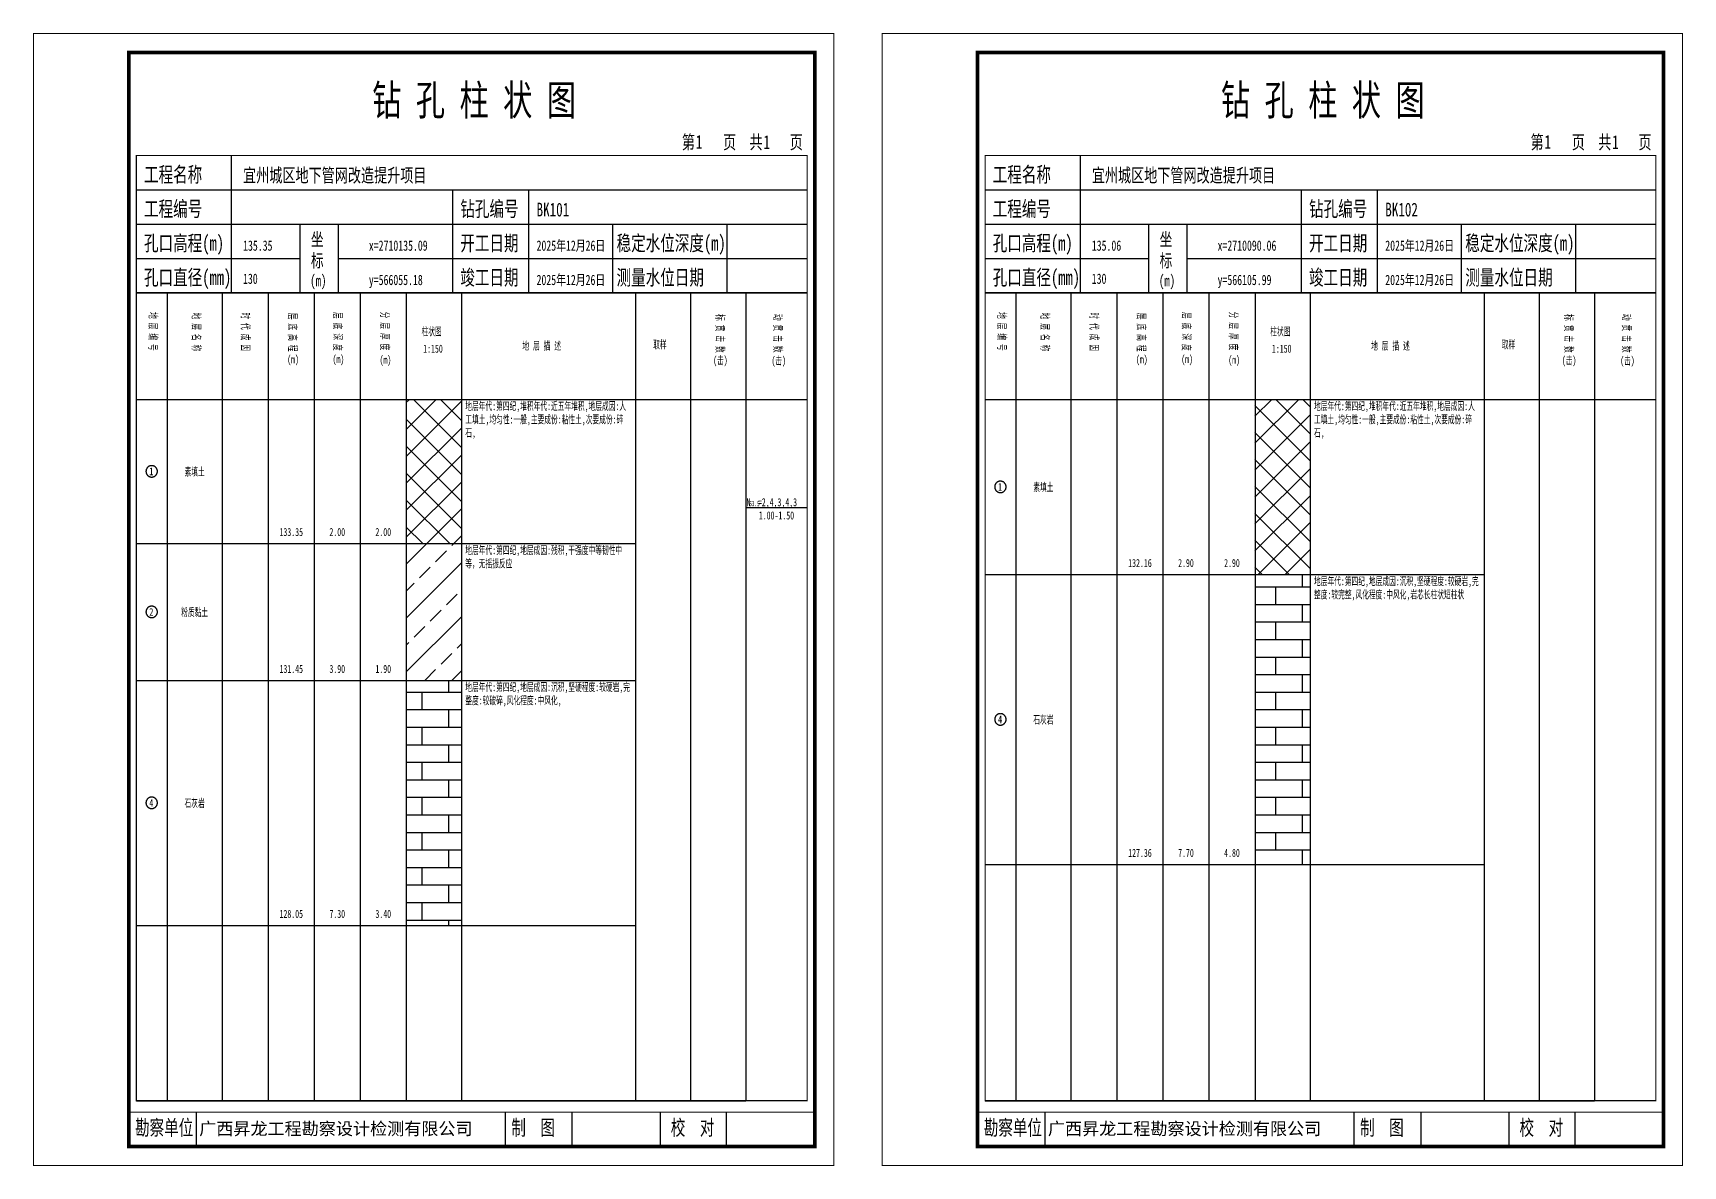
# Model space of a CAD drawing. Header units: millimetres. Extents: x 0 to 2711117, y 0 to 567555.
# Drawn here: x 667.9 to 1100.9, y -0.1 to 297.1 of the extents above; entities that cross this region are included whole.
import ezdxf
from ezdxf.enums import TextEntityAlignment as Align

# ---------------------------------------------------------------- set-up
doc = ezdxf.new("R2010")
doc.units = ezdxf.units.MM
doc.layers.add('GICAD_POU_TEXTS', color=7, linetype='Continuous')
doc.layers.add('勘察点图例', color=7, linetype='Continuous')
doc.styles.add('HEAD_FONT', font='simfang.ttf', dxfattribs={"width": 0.6})
doc.styles.add('HEAD_FONT2', font='simfang.ttf', dxfattribs={"width": 0.6})
doc.styles.add('HT', font='simhei.ttf')
doc.styles.add('LZ_FONT', font='simfang.ttf', dxfattribs={"width": 0.7, "height": 8})
doc.styles.add('成果图图块', font='simfang.ttf', dxfattribs={"height": 2.5})
doc.styles.add('成果图表体', font='simfang.ttf', dxfattribs={"width": 0.6, "height": 2.1})
pattern_1 = [(45, (0, 0), (-3.535534, 3.535534), []), (135, (0, 0), (-3.535534, -3.535534), [])]
pattern_2 = [(0, (0, 0), (0, 4.6), []), (90, (0, 0), (-7, 4.6), [4.6, -4.6])]

# ---------------------------------------------------------------- blocks, each defined once
blk = doc.blocks.new('BK101')
for p, q in [((52, 229), (52, 265)), ((27, 256), (203, 256)), ((110, 229), (110, 256)), ((130, 229), (130, 256)), ((27, 247), (203, 247)), ((70, 229), (70, 247)), ((80, 229), (80, 247)), ((152, 229), (152, 247)), ((182, 229), (182, 247)), ((27, 238), (70, 238)), ((80, 238), (203, 238)), ((27, 229), (35.05, 229)), ((35.05, 229), (35.05, 17)), ((35.05, 229), (49.53, 229)), ((49.53, 229), (49.53, 17)), ((49.53, 229), (61.6, 229)), ((61.6, 229), (61.6, 17)), ((61.6, 229), (73.68, 229)), ((73.68, 229), (73.68, 17)), ((73.68, 229), (85.75, 229)), ((85.75, 229), (85.75, 17)), ((85.75, 229), (97.82, 229)), ((97.82, 229), (97.82, 17)), ((97.82, 229), (112.3, 229)), ((112.3, 229), (112.3, 17)), ((112.3, 229), (157.93, 229)), ((157.93, 229), (157.93, 17)), ((157.93, 229), (172.42, 229)), ((172.42, 229), (172.42, 17)), ((172.42, 229), (186.9, 229)), ((186.9, 229), (186.9, 17)), ((186.9, 229), (203, 229)), ((27, 201), (203, 201)), ((27, 17), (35.05, 17)), ((35.05, 17), (49.53, 17)), ((42.74, 4.95), (42.74, 13.95)), ((42.74, 4.95), (42.74, 13.95)), ((49.53, 17), (61.6, 17)), ((61.6, 17), (73.68, 17)), ((73.68, 17), (85.75, 17)), ((85.75, 17), (97.82, 17)), ((97.82, 17), (112.3, 17)), ((112.3, 17), (157.93, 17)), ((123.83, 4.95), (123.83, 13.95)), ((141.38, 4.95), (141.38, 13.95)), ((157.93, 17), (172.42, 17)), ((164.48, 4.95), (164.48, 13.95)), ((172.42, 17), (186.9, 17)), ((181.84, 4.95), (181.84, 13.95)), ((181.84, 4.95), (181.84, 13.95))]:
    blk.add_line(p, q)
for points, const_width in [([(0, 0), (210, 0), (210, 297), (0, 297)], 0.25), ([(25, 5), (205, 5), (205, 292), (25, 292)], 1), ([(27, 265), (203, 265), (203, 17), (27, 17)], 0.3)]:
    blk.add_lwpolyline(points, close=True, dxfattribs=dict(const_width=const_width))
at = {"const_width": 0.3}
for points in [[(27, 229), (203, 229)], [(25, 14), (205, 14)]]:
    blk.add_lwpolyline(points, dxfattribs=at)
at = {"style": 'LZ_FONT', "width": 0.7}
for s, height, p in [('钻 孔 柱 状 图', 8, (88.9, 275.54)), ('第', 3.6, (170.12, 266.7)), ('1', 3.6, (173.78, 266.75)), ('页', 3.6, (180.96, 266.7)), ('共', 3.6, (187.88, 266.7)), ('1', 3.6, (191.54, 266.7)), ('页', 3.6, (198.44, 266.7)), ('工程名称', 4, (29, 258)), ('宜州城区地下管网改造提升项目', 3.6, (55, 258)), ('工程编号', 4, (29, 249)), ('钻孔编号', 4, (112, 249)), ('BK101', 3.6, (132, 249)), ('孔口高程(m)', 4, (29, 240)), ('135.35', 2.7, (55, 240)), ('坐', 3.5, (72.79, 241.24)), ('x=2710135.09', 2.7, (88, 240)), ('开工日期', 4, (112, 240)), ('2025年12月26日', 2.7, (132, 240)), ('稳定水位深度(m)', 4, (153, 240)), ('标', 3.5, (72.79, 235.7)), ('孔口直径(mm)', 4, (29, 231)), ('130', 2.7, (54.98, 231.31)), ('(m) ', 3, (72.59, 230.65)), ('竣工日期', 4, (112, 231)), ('2025年12月26日', 2.7, (132, 231)), ('测量水位日期', 4, (153, 231)), ('y=566055.18', 2.7, (88, 231)), ('勘察单位', 4, (26.65, 7.95)), ('制  图', 4, (125.4, 7.95)), ('校  对', 4, (167.22, 7.95))]:
    blk.add_text(s, height=height, dxfattribs=at).set_placement(p)
at = {"style": 'HT'}
blk.add_text('广西昇龙工程勘察设计检测有限公司', height=3.2865, dxfattribs=at).set_placement((43.48, 8.02))
at = {"char_height": 2.1, "width": 22.806, "attachment_point": 1, "rotation": 270, "style": 'HEAD_FONT'}
for s, insert in [('地 层 编 号', (32.46, 223.92)), ('地 层 名 称', (43.79, 223.76)), ('时 代 成 因', (56.67, 223.83)), ('层 底 高 程', (69.07, 223.71)), ('层 底 深 度', (80.9, 223.91)), ('分 层 厚 度', (93.26, 224.01)), ('标 贯 击 数', (181.21, 223.37)), ('动 贯 击 数', (196.38, 223.43))]:
    blk.add_mtext(s, dxfattribs=dict(at, insert=insert))
at = {"char_height": 2.1, "attachment_point": 1}
for s, insert, width, style in [('柱状图', (101.82, 219.87), 7.855, 'HEAD_FONT2'), ('取样', (162.58, 216.44), 7.855, 'HEAD_FONT2'), ('(m)', (66.58, 212.56), 4.7944, 'HEAD_FONT'), ('(m)', (78.47, 212.61), 4.7944, 'HEAD_FONT'), ('(m)', (90.81, 212.43), 4.7944, 'HEAD_FONT'), ('1:150', (102.26, 215.36), 6.9223, 'HEAD_FONT2'), ('地 层 描 述', (128.29, 216.11), 22.0781, 'HEAD_FONT2'), ('(击)', (178.33, 212.31), 7.855, 'HEAD_FONT2'), ('(击)', (193.64, 212.22), 7.855, 'HEAD_FONT2')]:
    blk.add_mtext(s, dxfattribs=dict(at, insert=insert, width=width, style=style))
blk = doc.blocks.new('BK101_0')
at = {"color": 7}
blk.add_polyline3d([(-1.5, 0.02, 0), (-1.5, -0.06, 0), (-1.49, -0.13, 0), (-1.48, -0.2, 0), (-1.47, -0.28, 0), (-1.46, -0.35, 0), (-1.44, -0.42, 0), (-1.41, -0.49, 0), (-1.39, -0.56, 0), (-1.36, -0.63, 0), (-1.32, -0.69, 0), (-1.29, -0.76, 0), (-1.25, -0.82, 0), (-1.2, -0.88, 0), (-1.16, -0.94, 0), (-1.11, -0.99, 0), (-1.06, -1.04, 0), (-1.01, -1.1, 0), (-0.95, -1.14, 0), (-0.89, -1.19, 0), (-0.83, -1.23, 0), (-0.77, -1.27, 0), (-0.71, -1.31, 0), (-0.64, -1.34, 0), (-0.57, -1.37, 0), (-0.51, -1.4, 0), (-0.44, -1.42, 0), (-0.36, -1.44, 0), (-0.29, -1.46, 0), (-0.22, -1.47, 0), (-0.15, -1.48, 0), (-0.07, -1.48, 0), (0, -1.48, 0), (0.07, -1.48, 0), (0.15, -1.48, 0), (0.22, -1.47, 0), (0.29, -1.46, 0), (0.36, -1.44, 0), (0.44, -1.42, 0), (0.51, -1.4, 0), (0.57, -1.37, 0), (0.64, -1.34, 0), (0.71, -1.31, 0), (0.77, -1.27, 0), (0.83, -1.23, 0), (0.89, -1.19, 0), (0.95, -1.14, 0), (1.01, -1.1, 0), (1.06, -1.04, 0), (1.11, -0.99, 0), (1.16, -0.94, 0), (1.2, -0.88, 0), (1.25, -0.82, 0), (1.29, -0.76, 0), (1.32, -0.69, 0), (1.36, -0.63, 0), (1.39, -0.56, 0), (1.41, -0.49, 0), (1.44, -0.42, 0), (1.46, -0.35, 0), (1.47, -0.28, 0), (1.48, -0.2, 0), (1.49, -0.13, 0), (1.5, -0.06, 0), (1.5, 0.02, 0), (1.5, 0.09, 0), (1.49, 0.16, 0), (1.48, 0.24, 0), (1.47, 0.31, 0), (1.46, 0.38, 0), (1.44, 0.45, 0), (1.41, 0.52, 0), (1.39, 0.59, 0), (1.36, 0.66, 0), (1.32, 0.72, 0), (1.29, 0.79, 0), (1.25, 0.85, 0), (1.2, 0.91, 0), (1.16, 0.97, 0), (1.11, 1.02, 0), (1.06, 1.08, 0), (1.01, 1.13, 0), (0.95, 1.18, 0), (0.89, 1.22, 0), (0.83, 1.26, 0), (0.77, 1.3, 0), (0.71, 1.34, 0), (0.64, 1.37, 0), (0.57, 1.4, 0), (0.51, 1.43, 0), (0.44, 1.45, 0), (0.36, 1.47, 0), (0.29, 1.49, 0), (0.22, 1.5, 0), (0.15, 1.51, 0), (0.07, 1.51, 0), (0, 1.52, 0), (-0.07, 1.51, 0), (-0.15, 1.51, 0), (-0.22, 1.5, 0), (-0.29, 1.49, 0), (-0.36, 1.47, 0), (-0.44, 1.45, 0), (-0.51, 1.43, 0), (-0.57, 1.4, 0), (-0.64, 1.37, 0), (-0.71, 1.34, 0), (-0.77, 1.3, 0), (-0.83, 1.26, 0), (-0.89, 1.22, 0), (-0.95, 1.18, 0), (-1.01, 1.13, 0), (-1.06, 1.08, 0), (-1.11, 1.02, 0), (-1.16, 0.97, 0), (-1.2, 0.91, 0), (-1.25, 0.85, 0), (-1.29, 0.79, 0), (-1.32, 0.72, 0), (-1.36, 0.66, 0), (-1.39, 0.59, 0), (-1.41, 0.52, 0), (-1.44, 0.45, 0), (-1.46, 0.38, 0), (-1.47, 0.31, 0), (-1.48, 0.24, 0), (-1.49, 0.16, 0), (-1.5, 0.09, 0), (-1.5, 0.02, 0)], dxfattribs=at)
at = {"layer": 'GICAD_POU_TEXTS', "color": 7, "style": '成果图图块', "width": 0.7}
blk.add_text('1', height=2, dxfattribs=at).set_placement((-0.09, -0.99), align=Align.CENTER)
blk = doc.blocks.new('BK101_1')
at = {"color": 7}
blk.add_polyline3d([(-1.5, 0.02, 0), (-1.5, -0.06, 0), (-1.49, -0.13, 0), (-1.48, -0.2, 0), (-1.47, -0.28, 0), (-1.46, -0.35, 0), (-1.44, -0.42, 0), (-1.41, -0.49, 0), (-1.39, -0.56, 0), (-1.36, -0.63, 0), (-1.32, -0.69, 0), (-1.29, -0.76, 0), (-1.25, -0.82, 0), (-1.2, -0.88, 0), (-1.16, -0.94, 0), (-1.11, -0.99, 0), (-1.06, -1.04, 0), (-1.01, -1.1, 0), (-0.95, -1.14, 0), (-0.89, -1.19, 0), (-0.83, -1.23, 0), (-0.77, -1.27, 0), (-0.71, -1.31, 0), (-0.64, -1.34, 0), (-0.57, -1.37, 0), (-0.51, -1.4, 0), (-0.44, -1.42, 0), (-0.36, -1.44, 0), (-0.29, -1.46, 0), (-0.22, -1.47, 0), (-0.15, -1.48, 0), (-0.07, -1.48, 0), (0, -1.48, 0), (0.07, -1.48, 0), (0.15, -1.48, 0), (0.22, -1.47, 0), (0.29, -1.46, 0), (0.36, -1.44, 0), (0.44, -1.42, 0), (0.51, -1.4, 0), (0.57, -1.37, 0), (0.64, -1.34, 0), (0.71, -1.31, 0), (0.77, -1.27, 0), (0.83, -1.23, 0), (0.89, -1.19, 0), (0.95, -1.14, 0), (1.01, -1.1, 0), (1.06, -1.04, 0), (1.11, -0.99, 0), (1.16, -0.94, 0), (1.2, -0.88, 0), (1.25, -0.82, 0), (1.29, -0.76, 0), (1.32, -0.69, 0), (1.36, -0.63, 0), (1.39, -0.56, 0), (1.41, -0.49, 0), (1.44, -0.42, 0), (1.46, -0.35, 0), (1.47, -0.28, 0), (1.48, -0.2, 0), (1.49, -0.13, 0), (1.5, -0.06, 0), (1.5, 0.02, 0), (1.5, 0.09, 0), (1.49, 0.16, 0), (1.48, 0.24, 0), (1.47, 0.31, 0), (1.46, 0.38, 0), (1.44, 0.45, 0), (1.41, 0.52, 0), (1.39, 0.59, 0), (1.36, 0.66, 0), (1.32, 0.72, 0), (1.29, 0.79, 0), (1.25, 0.85, 0), (1.2, 0.91, 0), (1.16, 0.97, 0), (1.11, 1.02, 0), (1.06, 1.08, 0), (1.01, 1.13, 0), (0.95, 1.18, 0), (0.89, 1.22, 0), (0.83, 1.26, 0), (0.77, 1.3, 0), (0.71, 1.34, 0), (0.64, 1.37, 0), (0.57, 1.4, 0), (0.51, 1.43, 0), (0.44, 1.45, 0), (0.36, 1.47, 0), (0.29, 1.49, 0), (0.22, 1.5, 0), (0.15, 1.51, 0), (0.07, 1.51, 0), (0, 1.52, 0), (-0.07, 1.51, 0), (-0.15, 1.51, 0), (-0.22, 1.5, 0), (-0.29, 1.49, 0), (-0.36, 1.47, 0), (-0.44, 1.45, 0), (-0.51, 1.43, 0), (-0.57, 1.4, 0), (-0.64, 1.37, 0), (-0.71, 1.34, 0), (-0.77, 1.3, 0), (-0.83, 1.26, 0), (-0.89, 1.22, 0), (-0.95, 1.18, 0), (-1.01, 1.13, 0), (-1.06, 1.08, 0), (-1.11, 1.02, 0), (-1.16, 0.97, 0), (-1.2, 0.91, 0), (-1.25, 0.85, 0), (-1.29, 0.79, 0), (-1.32, 0.72, 0), (-1.36, 0.66, 0), (-1.39, 0.59, 0), (-1.41, 0.52, 0), (-1.44, 0.45, 0), (-1.46, 0.38, 0), (-1.47, 0.31, 0), (-1.48, 0.24, 0), (-1.49, 0.16, 0), (-1.5, 0.09, 0), (-1.5, 0.02, 0)], dxfattribs=at)
at = {"layer": 'GICAD_POU_TEXTS', "color": 7, "style": '成果图图块', "width": 0.7}
blk.add_text('2', height=2, dxfattribs=at).set_placement((-0.09, -0.99), align=Align.CENTER)
blk = doc.blocks.new('BK101_2')
at = {"color": 7}
blk.add_polyline3d([(-1.5, 0.02, 0), (-1.5, -0.06, 0), (-1.49, -0.13, 0), (-1.48, -0.2, 0), (-1.47, -0.28, 0), (-1.46, -0.35, 0), (-1.44, -0.42, 0), (-1.41, -0.49, 0), (-1.39, -0.56, 0), (-1.36, -0.63, 0), (-1.32, -0.69, 0), (-1.29, -0.76, 0), (-1.25, -0.82, 0), (-1.2, -0.88, 0), (-1.16, -0.94, 0), (-1.11, -0.99, 0), (-1.06, -1.04, 0), (-1.01, -1.1, 0), (-0.95, -1.14, 0), (-0.89, -1.19, 0), (-0.83, -1.23, 0), (-0.77, -1.27, 0), (-0.71, -1.31, 0), (-0.64, -1.34, 0), (-0.57, -1.37, 0), (-0.51, -1.4, 0), (-0.44, -1.42, 0), (-0.36, -1.44, 0), (-0.29, -1.46, 0), (-0.22, -1.47, 0), (-0.15, -1.48, 0), (-0.07, -1.48, 0), (0, -1.48, 0), (0.07, -1.48, 0), (0.15, -1.48, 0), (0.22, -1.47, 0), (0.29, -1.46, 0), (0.36, -1.44, 0), (0.44, -1.42, 0), (0.51, -1.4, 0), (0.57, -1.37, 0), (0.64, -1.34, 0), (0.71, -1.31, 0), (0.77, -1.27, 0), (0.83, -1.23, 0), (0.89, -1.19, 0), (0.95, -1.14, 0), (1.01, -1.1, 0), (1.06, -1.04, 0), (1.11, -0.99, 0), (1.16, -0.94, 0), (1.2, -0.88, 0), (1.25, -0.82, 0), (1.29, -0.76, 0), (1.32, -0.69, 0), (1.36, -0.63, 0), (1.39, -0.56, 0), (1.41, -0.49, 0), (1.44, -0.42, 0), (1.46, -0.35, 0), (1.47, -0.28, 0), (1.48, -0.2, 0), (1.49, -0.13, 0), (1.5, -0.06, 0), (1.5, 0.02, 0), (1.5, 0.09, 0), (1.49, 0.16, 0), (1.48, 0.24, 0), (1.47, 0.31, 0), (1.46, 0.38, 0), (1.44, 0.45, 0), (1.41, 0.52, 0), (1.39, 0.59, 0), (1.36, 0.66, 0), (1.32, 0.72, 0), (1.29, 0.79, 0), (1.25, 0.85, 0), (1.2, 0.91, 0), (1.16, 0.97, 0), (1.11, 1.02, 0), (1.06, 1.08, 0), (1.01, 1.13, 0), (0.95, 1.18, 0), (0.89, 1.22, 0), (0.83, 1.26, 0), (0.77, 1.3, 0), (0.71, 1.34, 0), (0.64, 1.37, 0), (0.57, 1.4, 0), (0.51, 1.43, 0), (0.44, 1.45, 0), (0.36, 1.47, 0), (0.29, 1.49, 0), (0.22, 1.5, 0), (0.15, 1.51, 0), (0.07, 1.51, 0), (0, 1.52, 0), (-0.07, 1.51, 0), (-0.15, 1.51, 0), (-0.22, 1.5, 0), (-0.29, 1.49, 0), (-0.36, 1.47, 0), (-0.44, 1.45, 0), (-0.51, 1.43, 0), (-0.57, 1.4, 0), (-0.64, 1.37, 0), (-0.71, 1.34, 0), (-0.77, 1.3, 0), (-0.83, 1.26, 0), (-0.89, 1.22, 0), (-0.95, 1.18, 0), (-1.01, 1.13, 0), (-1.06, 1.08, 0), (-1.11, 1.02, 0), (-1.16, 0.97, 0), (-1.2, 0.91, 0), (-1.25, 0.85, 0), (-1.29, 0.79, 0), (-1.32, 0.72, 0), (-1.36, 0.66, 0), (-1.39, 0.59, 0), (-1.41, 0.52, 0), (-1.44, 0.45, 0), (-1.46, 0.38, 0), (-1.47, 0.31, 0), (-1.48, 0.24, 0), (-1.49, 0.16, 0), (-1.5, 0.09, 0), (-1.5, 0.02, 0)], dxfattribs=at)
at = {"layer": 'GICAD_POU_TEXTS', "color": 7, "style": '成果图图块', "width": 0.7}
blk.add_text('4', height=2, dxfattribs=at).set_placement((-0.09, -0.99), align=Align.CENTER)
blk = doc.blocks.new('BK102')
for p, q in [((52, 229), (52, 265)), ((27, 256), (203, 256)), ((110, 229), (110, 256)), ((130, 229), (130, 256)), ((27, 247), (203, 247)), ((70, 229), (70, 247)), ((80, 229), (80, 247)), ((152, 229), (152, 247)), ((182, 229), (182, 247)), ((27, 238), (70, 238)), ((80, 238), (203, 238)), ((27, 229), (35.05, 229)), ((35.05, 229), (35.05, 17)), ((35.05, 229), (49.53, 229)), ((49.53, 229), (49.53, 17)), ((49.53, 229), (61.6, 229)), ((61.6, 229), (61.6, 17)), ((61.6, 229), (73.68, 229)), ((73.68, 229), (73.68, 17)), ((73.68, 229), (85.75, 229)), ((85.75, 229), (85.75, 17)), ((85.75, 229), (97.82, 229)), ((97.82, 229), (97.82, 17)), ((97.82, 229), (112.3, 229)), ((112.3, 229), (112.3, 17)), ((112.3, 229), (157.93, 229)), ((157.93, 229), (157.93, 17)), ((157.93, 229), (172.42, 229)), ((172.42, 229), (172.42, 17)), ((172.42, 229), (186.9, 229)), ((186.9, 229), (186.9, 17)), ((186.9, 229), (203, 229)), ((27, 201), (203, 201)), ((27, 17), (35.05, 17)), ((35.05, 17), (49.53, 17)), ((42.74, 4.95), (42.74, 13.95)), ((42.74, 4.95), (42.74, 13.95)), ((49.53, 17), (61.6, 17)), ((61.6, 17), (73.68, 17)), ((73.68, 17), (85.75, 17)), ((85.75, 17), (97.82, 17)), ((97.82, 17), (112.3, 17)), ((112.3, 17), (157.93, 17)), ((123.83, 4.95), (123.83, 13.95)), ((141.38, 4.95), (141.38, 13.95)), ((157.93, 17), (172.42, 17)), ((164.48, 4.95), (164.48, 13.95)), ((172.42, 17), (186.9, 17)), ((181.84, 4.95), (181.84, 13.95)), ((181.84, 4.95), (181.84, 13.95))]:
    blk.add_line(p, q)
for points, const_width in [([(0, 0), (210, 0), (210, 297), (0, 297)], 0.25), ([(25, 5), (205, 5), (205, 292), (25, 292)], 1), ([(27, 265), (203, 265), (203, 17), (27, 17)], 0.3)]:
    blk.add_lwpolyline(points, close=True, dxfattribs=dict(const_width=const_width))
at = {"const_width": 0.3}
for points in [[(27, 229), (203, 229)], [(25, 14), (205, 14)]]:
    blk.add_lwpolyline(points, dxfattribs=at)
at = {"style": 'LZ_FONT', "width": 0.7}
for s, height, p in [('钻 孔 柱 状 图', 8, (88.9, 275.54)), ('第', 3.6, (170.12, 266.7)), ('1', 3.6, (173.78, 266.75)), ('页', 3.6, (180.96, 266.7)), ('共', 3.6, (187.88, 266.7)), ('1', 3.6, (191.54, 266.7)), ('页', 3.6, (198.44, 266.7)), ('工程名称', 4, (29, 258)), ('宜州城区地下管网改造提升项目', 3.6, (55, 258)), ('工程编号', 4, (29, 249)), ('钻孔编号', 4, (112, 249)), ('BK102', 3.6, (132, 249)), ('孔口高程(m)', 4, (29, 240)), ('135.06', 2.7, (55, 240)), ('坐', 3.5, (72.79, 241.24)), ('x=2710090.06', 2.7, (88, 240)), ('开工日期', 4, (112, 240)), ('2025年12月26日', 2.7, (132, 240)), ('稳定水位深度(m)', 4, (153, 240)), ('标', 3.5, (72.79, 235.7)), ('孔口直径(mm)', 4, (29, 231)), ('130', 2.7, (54.98, 231.31)), ('(m) ', 3, (72.59, 230.65)), ('竣工日期', 4, (112, 231)), ('2025年12月26日', 2.7, (132, 231)), ('测量水位日期', 4, (153, 231)), ('y=566105.99', 2.7, (88, 231)), ('勘察单位', 4, (26.65, 7.95)), ('制  图', 4, (125.4, 7.95)), ('校  对', 4, (167.22, 7.95))]:
    blk.add_text(s, height=height, dxfattribs=at).set_placement(p)
at = {"style": 'HT'}
blk.add_text('广西昇龙工程勘察设计检测有限公司', height=3.2865, dxfattribs=at).set_placement((43.48, 8.02))
at = {"char_height": 2.1, "width": 22.806, "attachment_point": 1, "rotation": 270, "style": 'HEAD_FONT'}
for s, insert in [('地 层 编 号', (32.46, 223.92)), ('地 层 名 称', (43.79, 223.76)), ('时 代 成 因', (56.67, 223.83)), ('层 底 高 程', (69.07, 223.71)), ('层 底 深 度', (80.9, 223.91)), ('分 层 厚 度', (93.26, 224.01)), ('标 贯 击 数', (181.21, 223.37)), ('动 贯 击 数', (196.38, 223.43))]:
    blk.add_mtext(s, dxfattribs=dict(at, insert=insert))
at = {"char_height": 2.1, "attachment_point": 1}
for s, insert, width, style in [('柱状图', (101.82, 219.87), 7.855, 'HEAD_FONT2'), ('取样', (162.58, 216.44), 7.855, 'HEAD_FONT2'), ('(m)', (66.58, 212.56), 4.7944, 'HEAD_FONT'), ('(m)', (78.47, 212.61), 4.7944, 'HEAD_FONT'), ('(m)', (90.81, 212.43), 4.7944, 'HEAD_FONT'), ('1:150', (102.26, 215.36), 6.9223, 'HEAD_FONT2'), ('地 层 描 述', (128.29, 216.11), 22.0781, 'HEAD_FONT2'), ('(击)', (178.33, 212.31), 7.855, 'HEAD_FONT2'), ('(击)', (193.64, 212.22), 7.855, 'HEAD_FONT2')]:
    blk.add_mtext(s, dxfattribs=dict(at, insert=insert, width=width, style=style))
blk = doc.blocks.new('BK102_0')
at = {"color": 7}
blk.add_polyline3d([(-1.5, 0.02, 0), (-1.5, -0.06, 0), (-1.49, -0.13, 0), (-1.48, -0.2, 0), (-1.47, -0.28, 0), (-1.46, -0.35, 0), (-1.44, -0.42, 0), (-1.41, -0.49, 0), (-1.39, -0.56, 0), (-1.36, -0.63, 0), (-1.32, -0.69, 0), (-1.29, -0.76, 0), (-1.25, -0.82, 0), (-1.2, -0.88, 0), (-1.16, -0.94, 0), (-1.11, -0.99, 0), (-1.06, -1.04, 0), (-1.01, -1.1, 0), (-0.95, -1.14, 0), (-0.89, -1.19, 0), (-0.83, -1.23, 0), (-0.77, -1.27, 0), (-0.71, -1.31, 0), (-0.64, -1.34, 0), (-0.57, -1.37, 0), (-0.51, -1.4, 0), (-0.44, -1.42, 0), (-0.36, -1.44, 0), (-0.29, -1.46, 0), (-0.22, -1.47, 0), (-0.15, -1.48, 0), (-0.07, -1.48, 0), (0, -1.48, 0), (0.07, -1.48, 0), (0.15, -1.48, 0), (0.22, -1.47, 0), (0.29, -1.46, 0), (0.36, -1.44, 0), (0.44, -1.42, 0), (0.51, -1.4, 0), (0.57, -1.37, 0), (0.64, -1.34, 0), (0.71, -1.31, 0), (0.77, -1.27, 0), (0.83, -1.23, 0), (0.89, -1.19, 0), (0.95, -1.14, 0), (1.01, -1.1, 0), (1.06, -1.04, 0), (1.11, -0.99, 0), (1.16, -0.94, 0), (1.2, -0.88, 0), (1.25, -0.82, 0), (1.29, -0.76, 0), (1.32, -0.69, 0), (1.36, -0.63, 0), (1.39, -0.56, 0), (1.41, -0.49, 0), (1.44, -0.42, 0), (1.46, -0.35, 0), (1.47, -0.28, 0), (1.48, -0.2, 0), (1.49, -0.13, 0), (1.5, -0.06, 0), (1.5, 0.02, 0), (1.5, 0.09, 0), (1.49, 0.16, 0), (1.48, 0.24, 0), (1.47, 0.31, 0), (1.46, 0.38, 0), (1.44, 0.45, 0), (1.41, 0.52, 0), (1.39, 0.59, 0), (1.36, 0.66, 0), (1.32, 0.72, 0), (1.29, 0.79, 0), (1.25, 0.85, 0), (1.2, 0.91, 0), (1.16, 0.97, 0), (1.11, 1.02, 0), (1.06, 1.08, 0), (1.01, 1.13, 0), (0.95, 1.18, 0), (0.89, 1.22, 0), (0.83, 1.26, 0), (0.77, 1.3, 0), (0.71, 1.34, 0), (0.64, 1.37, 0), (0.57, 1.4, 0), (0.51, 1.43, 0), (0.44, 1.45, 0), (0.36, 1.47, 0), (0.29, 1.49, 0), (0.22, 1.5, 0), (0.15, 1.51, 0), (0.07, 1.51, 0), (0, 1.52, 0), (-0.07, 1.51, 0), (-0.15, 1.51, 0), (-0.22, 1.5, 0), (-0.29, 1.49, 0), (-0.36, 1.47, 0), (-0.44, 1.45, 0), (-0.51, 1.43, 0), (-0.57, 1.4, 0), (-0.64, 1.37, 0), (-0.71, 1.34, 0), (-0.77, 1.3, 0), (-0.83, 1.26, 0), (-0.89, 1.22, 0), (-0.95, 1.18, 0), (-1.01, 1.13, 0), (-1.06, 1.08, 0), (-1.11, 1.02, 0), (-1.16, 0.97, 0), (-1.2, 0.91, 0), (-1.25, 0.85, 0), (-1.29, 0.79, 0), (-1.32, 0.72, 0), (-1.36, 0.66, 0), (-1.39, 0.59, 0), (-1.41, 0.52, 0), (-1.44, 0.45, 0), (-1.46, 0.38, 0), (-1.47, 0.31, 0), (-1.48, 0.24, 0), (-1.49, 0.16, 0), (-1.5, 0.09, 0), (-1.5, 0.02, 0)], dxfattribs=at)
at = {"layer": 'GICAD_POU_TEXTS', "color": 7, "style": '成果图图块', "width": 0.7}
blk.add_text('1', height=2, dxfattribs=at).set_placement((-0.09, -0.99), align=Align.CENTER)
blk = doc.blocks.new('BK102_1')
at = {"color": 7}
blk.add_polyline3d([(-1.5, 0.02, 0), (-1.5, -0.06, 0), (-1.49, -0.13, 0), (-1.48, -0.2, 0), (-1.47, -0.28, 0), (-1.46, -0.35, 0), (-1.44, -0.42, 0), (-1.41, -0.49, 0), (-1.39, -0.56, 0), (-1.36, -0.63, 0), (-1.32, -0.69, 0), (-1.29, -0.76, 0), (-1.25, -0.82, 0), (-1.2, -0.88, 0), (-1.16, -0.94, 0), (-1.11, -0.99, 0), (-1.06, -1.04, 0), (-1.01, -1.1, 0), (-0.95, -1.14, 0), (-0.89, -1.19, 0), (-0.83, -1.23, 0), (-0.77, -1.27, 0), (-0.71, -1.31, 0), (-0.64, -1.34, 0), (-0.57, -1.37, 0), (-0.51, -1.4, 0), (-0.44, -1.42, 0), (-0.36, -1.44, 0), (-0.29, -1.46, 0), (-0.22, -1.47, 0), (-0.15, -1.48, 0), (-0.07, -1.48, 0), (0, -1.48, 0), (0.07, -1.48, 0), (0.15, -1.48, 0), (0.22, -1.47, 0), (0.29, -1.46, 0), (0.36, -1.44, 0), (0.44, -1.42, 0), (0.51, -1.4, 0), (0.57, -1.37, 0), (0.64, -1.34, 0), (0.71, -1.31, 0), (0.77, -1.27, 0), (0.83, -1.23, 0), (0.89, -1.19, 0), (0.95, -1.14, 0), (1.01, -1.1, 0), (1.06, -1.04, 0), (1.11, -0.99, 0), (1.16, -0.94, 0), (1.2, -0.88, 0), (1.25, -0.82, 0), (1.29, -0.76, 0), (1.32, -0.69, 0), (1.36, -0.63, 0), (1.39, -0.56, 0), (1.41, -0.49, 0), (1.44, -0.42, 0), (1.46, -0.35, 0), (1.47, -0.28, 0), (1.48, -0.2, 0), (1.49, -0.13, 0), (1.5, -0.06, 0), (1.5, 0.02, 0), (1.5, 0.09, 0), (1.49, 0.16, 0), (1.48, 0.24, 0), (1.47, 0.31, 0), (1.46, 0.38, 0), (1.44, 0.45, 0), (1.41, 0.52, 0), (1.39, 0.59, 0), (1.36, 0.66, 0), (1.32, 0.72, 0), (1.29, 0.79, 0), (1.25, 0.85, 0), (1.2, 0.91, 0), (1.16, 0.97, 0), (1.11, 1.02, 0), (1.06, 1.08, 0), (1.01, 1.13, 0), (0.95, 1.18, 0), (0.89, 1.22, 0), (0.83, 1.26, 0), (0.77, 1.3, 0), (0.71, 1.34, 0), (0.64, 1.37, 0), (0.57, 1.4, 0), (0.51, 1.43, 0), (0.44, 1.45, 0), (0.36, 1.47, 0), (0.29, 1.49, 0), (0.22, 1.5, 0), (0.15, 1.51, 0), (0.07, 1.51, 0), (0, 1.52, 0), (-0.07, 1.51, 0), (-0.15, 1.51, 0), (-0.22, 1.5, 0), (-0.29, 1.49, 0), (-0.36, 1.47, 0), (-0.44, 1.45, 0), (-0.51, 1.43, 0), (-0.57, 1.4, 0), (-0.64, 1.37, 0), (-0.71, 1.34, 0), (-0.77, 1.3, 0), (-0.83, 1.26, 0), (-0.89, 1.22, 0), (-0.95, 1.18, 0), (-1.01, 1.13, 0), (-1.06, 1.08, 0), (-1.11, 1.02, 0), (-1.16, 0.97, 0), (-1.2, 0.91, 0), (-1.25, 0.85, 0), (-1.29, 0.79, 0), (-1.32, 0.72, 0), (-1.36, 0.66, 0), (-1.39, 0.59, 0), (-1.41, 0.52, 0), (-1.44, 0.45, 0), (-1.46, 0.38, 0), (-1.47, 0.31, 0), (-1.48, 0.24, 0), (-1.49, 0.16, 0), (-1.5, 0.09, 0), (-1.5, 0.02, 0)], dxfattribs=at)
at = {"layer": 'GICAD_POU_TEXTS', "color": 7, "style": '成果图图块', "width": 0.7}
blk.add_text('4', height=2, dxfattribs=at).set_placement((-0.09, -0.99), align=Align.CENTER)

msp = doc.modelspace()

# ---------------------------------------------------------------- hatches: boundary and pattern name
at = {"layer": '勘察点图例'}
h = msp.add_hatch(dxfattribs=at)
h.set_pattern_fill('GKSTT', color=256, scale=0.5, style=0, pattern_type=2)
h.set_pattern_definition(pattern_1)
h.paths.add_polyline_path([(765.88, 163.19), (780.36, 163.19), (780.36, 201), (765.88, 201)])
h = msp.add_hatch(dxfattribs=at)
h.set_pattern_fill('GKSTT', color=256, scale=0.5, style=0, pattern_type=2)
h.set_pattern_definition(pattern_1)
h.paths.add_polyline_path([(988.56, 155.05), (1003.05, 155.05), (1003.05, 201), (988.56, 201)])
h = msp.add_hatch(dxfattribs=at)
h.set_pattern_fill('GKFZNT', color=256, scale=0.5, style=0, pattern_type=2)
h.set_pattern_definition([(45, (0, 0), (-7.07107, 7.07107), []), (45, (7.071, 0), (-7.07107, 7.07107), [4, -2])])
h.paths.add_polyline_path([(765.88, 127.27), (780.36, 127.27), (780.36, 163.19), (765.88, 163.19)])
h = msp.add_hatch(dxfattribs=at)
h.set_pattern_fill('GKSHY', color=256, scale=0.5, style=0, pattern_type=2)
h.set_pattern_definition(pattern_2)
h.paths.add_polyline_path([(988.56, 79), (1003.05, 79), (1003.05, 155.05), (988.56, 155.05)])
h = msp.add_hatch(dxfattribs=at)
h.set_pattern_fill('GKSHY', color=256, scale=0.5, style=0, pattern_type=2)
h.set_pattern_definition(pattern_2)
h.paths.add_polyline_path([(765.88, 63), (780.36, 63), (780.36, 127.27), (765.88, 127.27)])

# ---------------------------------------------------------------- linework, layer by layer
for p, q in [((854.96, 172.64), (871.06, 172.64)), ((695.06, 163.19), (780.36, 163.19)), ((780.36, 163.19), (825.99, 163.19)), ((917.75, 155.05), (1003.05, 155.05)), ((1003.05, 155.05), (1048.68, 155.05)), ((695.06, 127.27), (780.36, 127.27)), ((780.36, 127.27), (825.99, 127.27)), ((917.75, 79), (1003.05, 79)), ((1003.05, 79), (1048.68, 79)), ((695.06, 63), (780.36, 63)), ((780.36, 63), (825.99, 63))]:
    msp.add_line(p, q, dxfattribs=at)

# ---------------------------------------------------------------- block references
for name, p in [('BK101', (668.06, 0)), ('BK102', (890.75, 0)), ('BK101_0', (699.08, 182.1)), ('BK102_0', (921.77, 178.03)), ('BK101_1', (699.08, 145.23)), ('BK102_1', (921.77, 117.03)), ('BK101_2', (699.08, 95.14))]:
    msp.add_blockref(name, p, dxfattribs=at)

# ---------------------------------------------------------------- texts
at = {"layer": '勘察点图例', "style": '成果图表体', "width": 0.6}
for s, p in [('素填土', (710.35, 182.1)), ('素填土', (933.04, 178.03)), ('1.00-1.50', (863.01, 170.54)), ('133.35', (735.7, 166.19)), ('2.00', (747.77, 166.19)), ('2.00', (759.84, 166.19)), ('132.16', (958.39, 158.05)), ('2.90', (970.46, 158.05)), ('2.90', (982.53, 158.05)), ('粉质黏土', (710.35, 145.23)), ('131.45', (735.7, 130.27)), ('3.90', (747.77, 130.27)), ('1.90', (759.84, 130.27)), ('石灰岩', (933.04, 117.03)), ('石灰岩', (710.35, 95.14)), ('127.36', (958.39, 82)), ('7.70', (970.46, 82)), ('4.80', (982.53, 82)), ('128.05', (735.7, 66)), ('7.30', (747.77, 66)), ('3.40', (759.84, 66))]:
    msp.add_text(s, height=2.1, dxfattribs=at).set_placement(p, align=Align.MIDDLE)
for s, height, p in [('N', 2.1, (855.16, 172.97)), ('63.5', 1.4, (855.86, 172.97)), ('=', 2.1, (858.16, 172.97))]:
    msp.add_text(s, height=height, dxfattribs=at).set_placement(p)
at = {"layer": '勘察点图例', "char_height": 2.1, "attachment_point": 1, "style": '成果图表体'}
for s, insert, width in [('地层年代:第四纪,堆积年代:近五年堆积,地层成因:人工填土,均匀性:一般,主要成份:粘性土,次要成份:碎石,', (781.36, 200.3), 43.6296), ('地层年代:第四纪,堆积年代:近五年堆积,地层成因:人工填土,均匀性:一般,主要成份:粘性土,次要成份:碎石,', (1004.05, 200.3), 43.6296), ('2,4,3,4,3', (859.16, 175.07), 4), ('地层年代:第四纪,地层成因:残积,干强度中等韧性中等，无摇振反应', (781.36, 162.49), 43.6296), ('地层年代:第四纪,地层成因:沉积,坚硬程度:较硬岩,完整度:较完整,风化程度:中风化,岩芯长柱状短柱状', (1004.05, 154.35), 43.6296), ('地层年代:第四纪,地层成因:沉积,坚硬程度:较硬岩,完整度:较破碎,风化程度:中风化,', (781.36, 126.57), 43.6296)]:
    msp.add_mtext(s, dxfattribs=dict(at, insert=insert, width=width))

doc.saveas('drawing.dxf')
